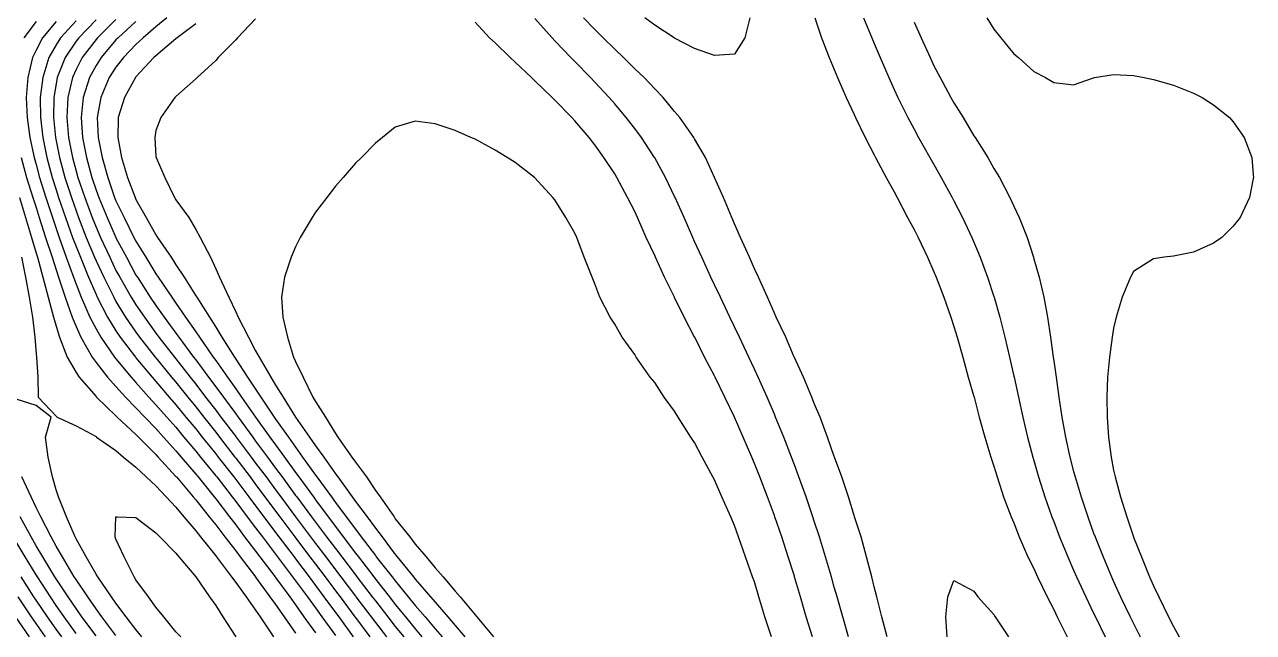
# Model space of a CAD drawing. Header units: inches. Extents: x -3765 to -2207, y 6717241 to 6718976.
# Drawn here: x -2640.3 to -2409.5, y 6718394.2 to 6718508.3 of the extents above; entities that cross this region are included whole.
import ezdxf

# ---------------------------------------------------------------- set-up
doc = ezdxf.new("R2010")
doc.units = ezdxf.units.IN
doc.header["$MEASUREMENT"] = 0

msp = doc.modelspace()

# ---------------------------------------------------------------- linework, layer by layer
for points in [[(-2638.14, 6718508.89), (-2640.44, 6718505.87)], [(-2634.39, 6718508.89), (-2636.93, 6718505.87), (-2638.14, 6718503.52), (-2638.8, 6718502.13), (-2639.71, 6718498.38), (-2640, 6718494.63), (-2639.84, 6718490.88), (-2639.31, 6718487.13), (-2638.5, 6718483.39), (-2638.14, 6718482.06), (-2637.49, 6718479.64), (-2636.33, 6718475.89), (-2635.09, 6718472.14), (-2634.39, 6718470.07), (-2633.81, 6718468.39), (-2632.49, 6718464.65), (-2631.11, 6718460.9), (-2630.64, 6718459.63), (-2629.66, 6718457.15), (-2628.03, 6718453.4), (-2626.89, 6718451.21), (-2626, 6718449.65), (-2623.4, 6718445.9), (-2623.15, 6718445.59), (-2620.31, 6718442.16), (-2619.4, 6718441.16), (-2616.97, 6718438.41), (-2615.65, 6718436.99), (-2613.62, 6718434.66), (-2611.9, 6718432.74), (-2610.38, 6718430.91), (-2608.15, 6718428.29), (-2607.25, 6718427.16), (-2604.41, 6718423.66), (-2604.22, 6718423.42), (-2601.32, 6718419.67), (-2600.66, 6718418.82), (-2598.48, 6718415.92), (-2596.91, 6718413.86), (-2595.65, 6718412.17), (-2593.16, 6718408.91), (-2592.79, 6718408.42), (-2589.97, 6718404.68), (-2589.41, 6718403.93), (-2587.2, 6718400.93), (-2585.67, 6718398.83), (-2584.47, 6718397.18), (-2581.92, 6718393.65)], [(-2630.64, 6718509.06), (-2633.54, 6718505.87), (-2634.39, 6718504.55), (-2635.77, 6718502.13), (-2636.92, 6718498.38), (-2637.39, 6718494.63), (-2637.35, 6718490.88), (-2636.9, 6718487.13), (-2636.13, 6718483.39), (-2635.12, 6718479.64), (-2634.39, 6718477.31), (-2633.94, 6718475.89), (-2632.65, 6718472.14), (-2631.29, 6718468.39), (-2630.64, 6718466.66), (-2629.84, 6718464.65), (-2628.32, 6718460.9), (-2626.89, 6718457.64), (-2626.66, 6718457.15), (-2624.72, 6718453.4), (-2623.15, 6718450.83), (-2622.35, 6718449.65), (-2619.48, 6718445.9), (-2619.4, 6718445.81), (-2616.36, 6718442.16), (-2615.65, 6718441.36), (-2613.16, 6718438.41), (-2611.9, 6718436.97), (-2610, 6718434.66), (-2608.15, 6718432.45), (-2606.93, 6718430.91), (-2604.41, 6718427.78), (-2603.93, 6718427.16), (-2601.02, 6718423.42), (-2600.66, 6718422.96), (-2598.18, 6718419.67), (-2596.91, 6718418), (-2595.36, 6718415.92), (-2593.16, 6718413), (-2592.54, 6718412.17), (-2589.7, 6718408.42), (-2589.41, 6718408.05), (-2586.87, 6718404.68), (-2585.67, 6718403.06), (-2584.08, 6718400.93), (-2581.92, 6718398), (-2581.31, 6718397.18), (-2578.57, 6718393.43)], [(-2626.89, 6718509.25), (-2630.15, 6718505.87), (-2630.64, 6718505.22), (-2632.7, 6718502.13), (-2634.17, 6718498.38), (-2634.39, 6718497.22), (-2634.83, 6718494.63), (-2634.91, 6718490.88), (-2634.52, 6718487.13), (-2634.39, 6718486.5), (-2633.76, 6718483.39), (-2632.73, 6718479.64), (-2631.53, 6718475.89), (-2630.64, 6718473.35), (-2630.19, 6718472.14), (-2628.72, 6718468.39), (-2627.18, 6718464.65), (-2626.89, 6718463.98), (-2625.46, 6718460.9), (-2623.58, 6718457.15), (-2623.15, 6718456.35), (-2621.34, 6718453.4), (-2619.4, 6718450.59), (-2618.71, 6718449.65), (-2615.76, 6718445.9), (-2615.65, 6718445.77), (-2612.71, 6718442.16), (-2611.9, 6718441.2), (-2609.66, 6718438.41), (-2608.15, 6718436.58), (-2606.65, 6718434.66), (-2604.41, 6718431.84), (-2603.7, 6718430.91), (-2600.81, 6718427.16), (-2600.66, 6718426.97), (-2597.97, 6718423.42), (-2596.91, 6718422.02), (-2595.16, 6718419.67), (-2593.16, 6718416.99), (-2592.37, 6718415.92), (-2589.55, 6718412.17), (-2589.41, 6718411.99), (-2586.71, 6718408.42), (-2585.67, 6718407.05), (-2583.87, 6718404.68), (-2581.92, 6718402.07), (-2581.06, 6718400.93), (-2578.27, 6718397.18), (-2578.17, 6718397.05), (-2575.46, 6718393.43)], [(-2623.15, 6718509.28), (-2626.62, 6718505.87), (-2626.89, 6718505.56), (-2629.49, 6718502.13), (-2630.64, 6718499.89), (-2631.3, 6718498.38), (-2632.17, 6718494.63), (-2632.37, 6718490.88), (-2632.04, 6718487.13), (-2631.32, 6718483.39), (-2630.64, 6718480.85), (-2630.29, 6718479.64), (-2629.02, 6718475.89), (-2627.63, 6718472.14), (-2626.89, 6718470.3), (-2626.04, 6718468.39), (-2624.33, 6718464.65), (-2623.15, 6718462.17), (-2622.45, 6718460.9), (-2620.3, 6718457.15), (-2619.4, 6718455.71), (-2617.82, 6718453.4), (-2615.65, 6718450.44), (-2615.07, 6718449.65), (-2612.15, 6718445.9), (-2611.9, 6718445.6), (-2609.22, 6718442.16), (-2608.15, 6718440.82), (-2606.31, 6718438.41), (-2604.41, 6718435.97), (-2603.42, 6718434.66), (-2600.66, 6718431.02), (-2600.58, 6718430.91), (-2597.76, 6718427.16), (-2596.91, 6718426.03), (-2594.96, 6718423.42), (-2593.16, 6718420.99), (-2592.19, 6718419.67), (-2589.42, 6718415.92), (-2589.41, 6718415.91), (-2586.59, 6718412.17), (-2585.67, 6718410.95), (-2583.74, 6718408.42), (-2581.92, 6718406.01), (-2580.9, 6718404.68), (-2578.17, 6718401.06), (-2578.07, 6718400.93), (-2575.22, 6718397.18), (-2574.42, 6718396.11), (-2572.33, 6718393.43)], [(-2619.4, 6718508.94), (-2622.75, 6718505.87), (-2623.15, 6718505.46), (-2625.95, 6718502.13), (-2626.89, 6718500.67), (-2628.12, 6718498.38), (-2629.3, 6718494.63), (-2629.68, 6718490.88), (-2629.41, 6718487.13), (-2628.69, 6718483.39), (-2627.67, 6718479.64), (-2626.89, 6718477.27), (-2626.38, 6718475.89), (-2624.83, 6718472.14), (-2623.19, 6718468.39), (-2623.15, 6718468.3), (-2621.2, 6718464.65), (-2619.4, 6718461.32), (-2619.13, 6718460.9), (-2616.7, 6718457.15), (-2615.65, 6718455.6), (-2614.09, 6718453.4), (-2611.9, 6718450.41), (-2611.35, 6718449.65), (-2608.56, 6718445.9), (-2608.15, 6718445.38), (-2605.77, 6718442.16), (-2604.41, 6718440.36), (-2602.98, 6718438.41), (-2600.66, 6718435.27), (-2600.21, 6718434.66), (-2597.46, 6718430.91), (-2596.91, 6718430.17), (-2594.69, 6718427.16), (-2593.16, 6718425.08), (-2591.93, 6718423.42), (-2589.41, 6718419.96), (-2589.19, 6718419.67), (-2586.42, 6718415.92), (-2585.67, 6718414.92), (-2583.58, 6718412.17), (-2581.92, 6718409.97), (-2580.73, 6718408.42), (-2578.17, 6718405.04), (-2577.89, 6718404.68), (-2575.01, 6718400.93), (-2574.42, 6718400.15), (-2572.09, 6718397.18), (-2570.67, 6718395.36), (-2569.1, 6718393.43)], [(-2613.59, 6718509.62), (-2615.65, 6718507.93), (-2618.07, 6718505.87), (-2619.4, 6718504.61), (-2621.75, 6718502.13), (-2623.15, 6718500.33), (-2624.4, 6718498.38), (-2626.01, 6718494.63), (-2626.69, 6718490.88), (-2626.52, 6718487.13), (-2625.77, 6718483.39), (-2624.69, 6718479.64), (-2623.4, 6718475.89), (-2623.15, 6718475.27), (-2621.63, 6718472.14), (-2619.78, 6718468.39), (-2619.4, 6718467.66), (-2617.54, 6718464.65), (-2615.65, 6718461.54), (-2615.21, 6718460.9), (-2612.66, 6718457.15), (-2611.9, 6718456.05), (-2610.07, 6718453.4), (-2608.15, 6718450.65), (-2607.48, 6718449.65), (-2604.87, 6718445.9), (-2604.41, 6718445.27), (-2602.22, 6718442.16), (-2600.66, 6718439.96), (-2599.57, 6718438.41), (-2596.94, 6718434.66), (-2596.91, 6718434.62), (-2594.24, 6718430.91), (-2593.16, 6718429.43), (-2591.51, 6718427.16), (-2589.41, 6718424.25), (-2588.8, 6718423.42), (-2586.07, 6718419.67), (-2585.67, 6718419.12), (-2583.28, 6718415.92), (-2581.92, 6718414.1), (-2580.45, 6718412.17), (-2578.17, 6718409.14), (-2577.61, 6718408.42), (-2574.73, 6718404.68), (-2574.42, 6718404.27), (-2571.78, 6718400.93), (-2570.67, 6718399.5), (-2568.77, 6718397.18), (-2566.92, 6718394.91), (-2565.66, 6718393.43)], [(-2596.91, 6718509.44), (-2600.32, 6718505.87), (-2600.66, 6718505.47), (-2603.94, 6718502.13), (-2604.41, 6718501.6), (-2607.92, 6718498.38), (-2608.15, 6718498.14), (-2611.9, 6718494.81), (-2612.08, 6718494.63), (-2614.73, 6718490.88), (-2615.65, 6718488.44), (-2615.87, 6718487.13), (-2615.65, 6718483.58), (-2615.63, 6718483.39), (-2613.97, 6718479.64), (-2612.14, 6718475.89), (-2611.9, 6718475.47), (-2609.47, 6718472.14), (-2608.15, 6718469.86), (-2607.34, 6718468.39), (-2605.41, 6718464.65), (-2604.41, 6718462.5), (-2603.68, 6718460.9), (-2601.93, 6718457.15), (-2600.66, 6718454.39), (-2600.2, 6718453.4), (-2598.26, 6718449.65), (-2596.91, 6718447.12), (-2596.25, 6718445.9), (-2594.06, 6718442.16), (-2593.16, 6718440.68), (-2591.74, 6718438.41), (-2589.41, 6718434.67), (-2589.4, 6718434.66), (-2586.78, 6718430.91), (-2585.67, 6718429.29), (-2584.12, 6718427.16), (-2581.92, 6718424.02), (-2581.47, 6718423.42), (-2578.76, 6718419.67), (-2578.17, 6718418.84), (-2575.98, 6718415.92), (-2574.42, 6718413.79), (-2573.17, 6718412.17), (-2570.67, 6718408.87), (-2570.31, 6718408.42), (-2567.27, 6718404.68), (-2566.92, 6718404.25), (-2564.04, 6718400.93), (-2563.18, 6718399.9), (-2560.8, 6718397.18), (-2559.43, 6718395.55), (-2557.6, 6718393.43)], [(-2485.55, 6718393.43), (-2486.62, 6718397.18), (-2487.68, 6718400.93), (-2488.22, 6718402.77), (-2488.75, 6718404.68), (-2489.83, 6718408.42), (-2490.98, 6718412.17), (-2491.96, 6718415.15), (-2492.22, 6718415.92), (-2493.5, 6718419.67), (-2494.86, 6718423.42), (-2495.71, 6718425.67), (-2496.27, 6718427.16), (-2497.7, 6718430.91), (-2499.23, 6718434.66), (-2499.46, 6718435.19), (-2500.83, 6718438.41), (-2502.51, 6718442.16), (-2503.21, 6718443.67), (-2504.25, 6718445.9), (-2506.02, 6718449.65), (-2506.96, 6718451.6), (-2507.83, 6718453.4), (-2509.6, 6718457.15), (-2510.7, 6718459.48), (-2511.37, 6718460.9), (-2513.1, 6718464.65), (-2514.45, 6718467.63), (-2514.8, 6718468.39), (-2516.44, 6718472.14), (-2518.1, 6718475.89), (-2518.2, 6718476.09), (-2519.91, 6718479.64), (-2521.95, 6718483.32), (-2521.98, 6718483.39), (-2524.44, 6718487.13), (-2525.7, 6718488.8), (-2527.29, 6718490.88), (-2529.44, 6718493.43), (-2530.49, 6718494.63), (-2533.19, 6718497.53), (-2534, 6718498.38), (-2536.94, 6718501.39), (-2537.67, 6718502.13), (-2540.69, 6718505.31), (-2541.22, 6718505.87), (-2544.44, 6718509.49)], [(-2478.26, 6718393.43), (-2479.25, 6718397.18), (-2480.22, 6718400.93), (-2480.72, 6718402.79), (-2481.18, 6718404.68), (-2482.13, 6718408.42), (-2483.18, 6718412.17), (-2484.38, 6718415.92), (-2484.47, 6718416.19), (-2485.51, 6718419.67), (-2486.77, 6718423.42), (-2488.18, 6718427.16), (-2488.22, 6718427.26), (-2489.46, 6718430.91), (-2490.89, 6718434.66), (-2491.96, 6718437.19), (-2492.44, 6718438.41), (-2493.99, 6718442.16), (-2495.71, 6718445.87), (-2495.73, 6718445.9), (-2497.34, 6718449.65), (-2499.1, 6718453.4), (-2499.46, 6718454.17), (-2500.76, 6718457.15), (-2502.46, 6718460.9), (-2503.21, 6718462.49), (-2504.15, 6718464.65), (-2505.8, 6718468.39), (-2506.96, 6718470.94), (-2507.46, 6718472.14), (-2509.01, 6718475.89), (-2510.7, 6718479.64), (-2510.7, 6718479.65), (-2512.42, 6718483.39), (-2514.45, 6718486.89), (-2514.59, 6718487.13), (-2517.22, 6718490.88), (-2518.2, 6718492.03), (-2520.37, 6718494.63), (-2521.95, 6718496.25), (-2523.95, 6718498.38), (-2525.7, 6718500.04), (-2527.78, 6718502.13), (-2529.44, 6718503.69), (-2531.64, 6718505.87), (-2533.19, 6718507.4), (-2535.32, 6718509.62)], [(-2504.1, 6718509.62), (-2505.02, 6718505.87), (-2506.96, 6718502.77), (-2510.7, 6718502.52), (-2514.45, 6718503.87), (-2518.2, 6718505.81), (-2518.29, 6718505.87), (-2521.95, 6718508.23), (-2523.77, 6718509.62)], [(-2491.87, 6718509.62), (-2490.6, 6718505.87), (-2489.16, 6718502.13), (-2488.22, 6718499.93), (-2487.6, 6718498.38), (-2486, 6718494.63), (-2484.47, 6718491.43), (-2484.22, 6718490.88), (-2482.43, 6718487.13), (-2480.72, 6718483.89), (-2480.46, 6718483.39), (-2478.48, 6718479.64), (-2476.97, 6718476.92), (-2476.42, 6718475.89), (-2474.44, 6718472.14), (-2473.22, 6718469.88), (-2472.48, 6718468.39), (-2470.69, 6718464.65), (-2469.48, 6718461.95), (-2469.04, 6718460.9), (-2467.64, 6718457.15), (-2466.3, 6718453.4), (-2465.73, 6718451.68), (-2465.13, 6718449.65), (-2464.08, 6718445.9), (-2463.03, 6718442.16), (-2461.98, 6718438.53), (-2461.95, 6718438.41), (-2460.98, 6718434.66), (-2459.95, 6718430.91), (-2458.81, 6718427.16), (-2458.23, 6718425.47), (-2457.63, 6718423.42), (-2456.4, 6718419.67), (-2454.97, 6718415.92), (-2454.48, 6718414.82), (-2453.46, 6718412.17), (-2451.82, 6718408.42), (-2450.73, 6718406.24), (-2450.04, 6718404.68), (-2448.24, 6718400.93), (-2446.99, 6718398.56), (-2446.33, 6718397.18), (-2444.43, 6718393.43)], [(-2482.7, 6718509.62), (-2481.17, 6718505.87), (-2480.72, 6718504.8), (-2479.6, 6718502.13), (-2477.99, 6718498.38), (-2476.97, 6718496.13), (-2476.28, 6718494.63), (-2474.41, 6718490.88), (-2473.22, 6718488.69), (-2472.36, 6718487.13), (-2470.23, 6718483.39), (-2469.48, 6718482.04), (-2468.1, 6718479.64), (-2466.05, 6718475.89), (-2465.73, 6718475.27), (-2464.12, 6718472.14), (-2462.37, 6718468.39), (-2461.98, 6718467.48), (-2460.79, 6718464.65), (-2459.4, 6718460.9), (-2458.23, 6718457.3), (-2458.18, 6718457.15), (-2457.12, 6718453.4), (-2456.17, 6718449.65), (-2455.29, 6718445.9), (-2454.48, 6718442.34), (-2454.44, 6718442.16), (-2453.63, 6718438.41), (-2452.81, 6718434.66), (-2451.93, 6718430.91), (-2450.92, 6718427.16), (-2450.73, 6718426.54), (-2449.85, 6718423.42), (-2448.67, 6718419.67), (-2447.33, 6718415.92), (-2446.99, 6718415.05), (-2445.9, 6718412.17), (-2444.36, 6718408.42), (-2443.24, 6718405.94), (-2442.69, 6718404.68), (-2440.98, 6718400.93), (-2439.49, 6718397.88), (-2439.16, 6718397.18), (-2437.31, 6718393.43)], [(-2459.57, 6718509.62), (-2458.23, 6718507.47), (-2456.91, 6718505.87), (-2454.48, 6718502.87), (-2453.61, 6718502.13), (-2450.73, 6718499.53), (-2448.53, 6718498.38), (-2446.99, 6718497.44), (-2443.24, 6718497.04), (-2439.49, 6718498.34), (-2439.34, 6718498.38), (-2435.74, 6718498.96), (-2431.99, 6718498.75), (-2430, 6718498.38), (-2428.25, 6718498.04), (-2424.5, 6718496.93), (-2420.75, 6718495.45), (-2419.12, 6718494.63), (-2417, 6718493.29), (-2413.96, 6718490.88), (-2413.25, 6718490.06), (-2411.18, 6718487.13), (-2409.79, 6718483.39), (-2409.51, 6718480.13), (-2409.47, 6718479.64), (-2409.51, 6718479.42), (-2410.19, 6718475.89), (-2411.96, 6718472.14), (-2413.25, 6718470.47), (-2415.42, 6718468.39), (-2417, 6718467.31), (-2420.75, 6718465.64), (-2424.5, 6718464.87), (-2426.21, 6718464.65), (-2428.25, 6718464.38), (-2431.99, 6718461.98), (-2432.56, 6718460.9), (-2434.1, 6718457.15), (-2435.23, 6718453.4), (-2435.74, 6718451.35), (-2436.02, 6718449.65), (-2436.52, 6718445.9), (-2436.86, 6718442.16), (-2437.01, 6718438.41), (-2436.96, 6718434.66), (-2436.7, 6718430.91), (-2436.22, 6718427.16), (-2435.74, 6718424.73), (-2435.45, 6718423.42), (-2434.41, 6718419.67), (-2433.25, 6718415.92), (-2432.02, 6718412.17), (-2431.99, 6718412.12), (-2430.51, 6718408.42), (-2428.98, 6718404.68), (-2428.25, 6718403.01), (-2427.23, 6718400.93), (-2425.4, 6718397.18), (-2424.5, 6718395.37), (-2423.41, 6718393.43)], [(-2608.15, 6718508.49), (-2611.63, 6718505.87), (-2611.9, 6718505.65), (-2615.65, 6718502.49), (-2616.03, 6718502.13), (-2619.4, 6718498.51), (-2619.5, 6718498.38), (-2621.56, 6718494.63), (-2622.72, 6718490.88), (-2622.82, 6718487.13), (-2622.1, 6718483.39), (-2620.96, 6718479.64), (-2619.57, 6718475.89), (-2619.4, 6718475.5), (-2617.46, 6718472.14), (-2615.65, 6718468.87), (-2615.32, 6718468.39), (-2612.81, 6718464.65), (-2611.9, 6718463.23), (-2610.31, 6718460.9), (-2608.15, 6718457.44), (-2607.98, 6718457.15), (-2605.6, 6718453.4), (-2604.41, 6718451.51), (-2603.25, 6718449.65), (-2600.9, 6718445.9), (-2600.66, 6718445.54), (-2598.42, 6718442.16), (-2596.91, 6718439.88), (-2595.93, 6718438.41), (-2593.41, 6718434.66), (-2593.16, 6718434.3), (-2590.76, 6718430.91), (-2589.41, 6718429), (-2588.08, 6718427.16), (-2585.67, 6718423.75), (-2585.42, 6718423.42), (-2582.66, 6718419.67), (-2581.92, 6718418.64), (-2579.88, 6718415.92), (-2578.17, 6718413.6), (-2577.07, 6718412.17), (-2574.42, 6718408.66), (-2574.24, 6718408.42), (-2571.28, 6718404.68), (-2570.67, 6718403.9), (-2568.23, 6718400.93), (-2566.92, 6718399.31), (-2565.09, 6718397.18), (-2563.18, 6718394.92), (-2561.89, 6718393.43)], [(-2492.33, 6718393.43), (-2493.49, 6718397.18), (-2494.58, 6718400.93), (-2495.67, 6718404.68), (-2495.71, 6718404.83), (-2496.85, 6718408.42), (-2498.08, 6718412.17), (-2499.36, 6718415.92), (-2499.46, 6718416.2), (-2500.76, 6718419.67), (-2502.2, 6718423.42), (-2503.21, 6718425.98), (-2503.71, 6718427.16), (-2505.33, 6718430.91), (-2506.96, 6718434.65), (-2506.96, 6718434.66), (-2508.78, 6718438.41), (-2510.59, 6718442.16), (-2510.7, 6718442.4), (-2512.56, 6718445.9), (-2514.43, 6718449.65), (-2514.45, 6718449.69), (-2516.42, 6718453.4), (-2518.2, 6718457.08), (-2518.24, 6718457.15), (-2520.1, 6718460.9), (-2521.8, 6718464.65), (-2521.95, 6718464.98), (-2523.54, 6718468.39), (-2525.19, 6718472.14), (-2525.7, 6718473.23), (-2527.04, 6718475.89), (-2529.05, 6718479.64), (-2529.44, 6718480.29), (-2531.47, 6718483.39), (-2533.19, 6718485.78), (-2534.27, 6718487.13), (-2536.94, 6718490.27), (-2537.52, 6718490.88), (-2540.69, 6718494.15), (-2541.19, 6718494.63), (-2544.44, 6718497.77), (-2545.12, 6718498.38), (-2548.18, 6718501.3), (-2549.11, 6718502.13), (-2551.93, 6718504.88), (-2552.99, 6718505.87), (-2555.68, 6718508.76)], [(-2473.22, 6718508.77), (-2471.9, 6718505.87), (-2470.2, 6718502.13), (-2469.48, 6718500.57), (-2468.32, 6718498.38), (-2466.29, 6718494.63), (-2465.73, 6718493.63), (-2464.02, 6718490.88), (-2461.98, 6718487.47), (-2461.76, 6718487.13), (-2459.39, 6718483.39), (-2458.23, 6718481.34), (-2457.19, 6718479.64), (-2455.22, 6718475.89), (-2454.48, 6718474.27), (-2453.46, 6718472.14), (-2451.98, 6718468.39), (-2450.8, 6718464.65), (-2450.73, 6718464.39), (-2449.72, 6718460.9), (-2448.87, 6718457.15), (-2448.17, 6718453.4), (-2447.6, 6718449.65), (-2447.08, 6718445.9), (-2446.99, 6718445.25), (-2446.55, 6718442.16), (-2446.01, 6718438.41), (-2445.43, 6718434.66), (-2444.75, 6718430.91), (-2443.93, 6718427.16), (-2443.24, 6718424.46), (-2442.96, 6718423.42), (-2441.84, 6718419.67), (-2440.6, 6718415.92), (-2439.49, 6718412.9), (-2439.22, 6718412.17), (-2437.71, 6718408.42), (-2436.13, 6718404.68), (-2435.74, 6718403.83), (-2434.41, 6718400.93), (-2432.64, 6718397.18), (-2431.99, 6718395.89), (-2430.73, 6718393.43)], [(-2500.02, 6718393.43), (-2501.24, 6718397.18), (-2502.37, 6718400.93), (-2503.21, 6718403.71), (-2503.55, 6718404.68), (-2504.88, 6718408.42), (-2506.19, 6718412.17), (-2506.96, 6718414.3), (-2507.66, 6718415.92), (-2509.32, 6718419.67), (-2510.7, 6718422.86), (-2511.01, 6718423.42), (-2513.05, 6718427.16), (-2514.45, 6718429.87), (-2515.17, 6718430.91), (-2517.54, 6718434.66), (-2518.2, 6718435.79), (-2520.18, 6718438.41), (-2521.95, 6718441.15), (-2522.79, 6718442.16), (-2525.4, 6718445.9), (-2525.7, 6718446.41), (-2528.06, 6718449.65), (-2529.44, 6718452.11), (-2530.29, 6718453.4), (-2532.24, 6718457.15), (-2533.19, 6718459.66), (-2533.72, 6718460.9), (-2535.17, 6718464.65), (-2536.57, 6718468.39), (-2536.94, 6718469.2), (-2538.63, 6718472.14), (-2540.69, 6718475.42), (-2541.07, 6718475.89), (-2544.44, 6718479.57), (-2544.51, 6718479.64), (-2548.18, 6718482.45), (-2549.64, 6718483.39), (-2551.93, 6718484.77), (-2555.68, 6718486.8), (-2556.46, 6718487.13), (-2559.43, 6718488.44), (-2563.18, 6718489.7), (-2566.92, 6718490.19), (-2570.67, 6718489.07), (-2573.09, 6718487.13), (-2574.42, 6718486.1), (-2577.04, 6718483.39), (-2578.17, 6718482.32), (-2580.44, 6718479.64), (-2581.92, 6718478.03), (-2583.52, 6718475.89), (-2585.67, 6718473.13), (-2586.29, 6718472.14), (-2588.52, 6718468.39), (-2589.41, 6718466.63), (-2590.24, 6718464.65), (-2591.46, 6718460.9), (-2592.03, 6718457.15), (-2591.78, 6718453.4), (-2590.94, 6718449.65), (-2589.77, 6718445.9), (-2589.41, 6718445.07), (-2588.01, 6718442.16), (-2586.14, 6718438.41), (-2585.67, 6718437.57), (-2583.78, 6718434.66), (-2581.92, 6718431.58), (-2581.45, 6718430.91), (-2578.82, 6718427.16), (-2578.17, 6718426.2), (-2576.1, 6718423.42), (-2574.42, 6718420.89), (-2573.51, 6718419.67), (-2570.92, 6718415.92), (-2570.67, 6718415.57), (-2567.97, 6718412.17), (-2566.92, 6718410.81), (-2564.89, 6718408.42), (-2563.18, 6718406.37), (-2561.7, 6718404.68), (-2559.43, 6718401.99), (-2558.5, 6718400.93), (-2555.68, 6718397.54), (-2555.37, 6718397.18), (-2552.2, 6718393.43)], [(-2640.94, 6718483.39), (-2639.93, 6718479.64), (-2638.76, 6718475.89), (-2638.14, 6718473.98), (-2637.55, 6718472.14), (-2636.37, 6718468.39), (-2635.16, 6718464.65), (-2634.39, 6718462.28), (-2633.93, 6718460.9), (-2632.7, 6718457.15), (-2631.36, 6718453.4), (-2630.64, 6718451.66), (-2629.75, 6718449.65), (-2627.61, 6718445.9), (-2626.89, 6718444.91), (-2624.77, 6718442.16), (-2623.15, 6718440.39), (-2621.35, 6718438.41), (-2619.4, 6718436.43), (-2617.75, 6718434.66), (-2615.65, 6718432.49), (-2614.25, 6718430.91), (-2611.9, 6718428.33), (-2610.92, 6718427.16), (-2608.15, 6718423.93), (-2607.74, 6718423.42), (-2604.72, 6718419.67), (-2604.41, 6718419.29), (-2601.83, 6718415.92), (-2600.66, 6718414.41), (-2598.98, 6718412.17), (-2596.91, 6718409.48), (-2596.12, 6718408.42), (-2593.26, 6718404.68), (-2593.16, 6718404.54), (-2590.52, 6718400.93), (-2589.41, 6718399.41), (-2587.83, 6718397.18), (-2585.67, 6718394.14)], [(-2641.3, 6718475.89), (-2640.15, 6718472.14), (-2639.01, 6718468.39), (-2638.14, 6718465.45), (-2637.91, 6718464.65), (-2636.9, 6718460.9), (-2635.9, 6718457.15), (-2634.87, 6718453.4), (-2634.39, 6718451.75), (-2633.75, 6718449.65), (-2632.31, 6718445.9), (-2630.64, 6718443.04), (-2630.08, 6718442.16), (-2626.89, 6718438.5), (-2626.81, 6718438.41), (-2623.15, 6718434.91), (-2622.9, 6718434.66), (-2619.4, 6718431.38), (-2618.94, 6718430.91), (-2615.65, 6718427.61), (-2615.25, 6718427.16), (-2611.9, 6718423.53), (-2611.8, 6718423.42), (-2608.64, 6718419.67), (-2608.15, 6718419.11), (-2605.63, 6718415.92), (-2604.41, 6718414.41), (-2602.72, 6718412.17), (-2600.66, 6718409.54), (-2599.82, 6718408.42), (-2596.94, 6718404.68), (-2596.91, 6718404.63), (-2594.23, 6718400.93), (-2593.16, 6718399.46), (-2591.56, 6718397.18), (-2589.41, 6718394.11)], [(-2640.92, 6718464.65), (-2640.12, 6718460.9), (-2639.43, 6718457.15), (-2638.85, 6718453.4), (-2638.4, 6718449.65), (-2638.14, 6718446.53), (-2638.08, 6718445.9), (-2637.86, 6718442.16), (-2637.75, 6718438.41), (-2634.39, 6718434.85), (-2634.17, 6718434.66), (-2630.64, 6718433.02), (-2626.89, 6718431), (-2626.78, 6718430.91), (-2623.15, 6718428.38), (-2621.71, 6718427.16), (-2619.4, 6718425.29), (-2617.46, 6718423.42), (-2615.65, 6718421.73), (-2613.75, 6718419.67), (-2611.9, 6718417.73), (-2610.38, 6718415.92), (-2608.15, 6718413.33), (-2607.25, 6718412.17), (-2604.41, 6718408.64), (-2604.25, 6718408.42), (-2601.46, 6718404.68), (-2600.66, 6718403.64), (-2598.72, 6718400.93), (-2596.91, 6718398.45), (-2596.04, 6718397.18), (-2593.53, 6718393.43)], [(-2618.31, 6718393.43), (-2619.4, 6718394.77), (-2621.21, 6718397.18), (-2623.15, 6718399.71), (-2624, 6718400.93), (-2626.56, 6718404.68), (-2626.89, 6718405.2), (-2628.73, 6718408.42), (-2630.64, 6718411.82), (-2630.82, 6718412.17), (-2632.43, 6718415.92), (-2633.96, 6718419.67), (-2634.39, 6718421.01), (-2635.09, 6718423.42), (-2635.89, 6718427.16), (-2636.39, 6718430.91), (-2635.32, 6718434.66), (-2638.14, 6718436.83), (-2641.89, 6718438)], [(-2623.15, 6718393.65), (-2625.78, 6718397.18), (-2626.89, 6718398.68), (-2628.45, 6718400.93), (-2630.64, 6718404.15), (-2630.98, 6718404.68), (-2633.21, 6718408.42), (-2634.39, 6718410.45), (-2635.34, 6718412.17), (-2637.28, 6718415.92), (-2638.14, 6718417.68), (-2639.07, 6718419.67), (-2640.81, 6718423.42)], [(-2626.89, 6718393.58), (-2629.54, 6718397.18), (-2630.64, 6718398.71), (-2632.15, 6718400.93), (-2634.39, 6718404.29), (-2634.64, 6718404.68), (-2636.9, 6718408.42), (-2638.14, 6718410.51), (-2639.09, 6718412.17), (-2641.15, 6718415.92)], [(-2610.95, 6718393.43), (-2611.9, 6718394.38), (-2614.14, 6718397.18), (-2615.65, 6718398.97), (-2617.02, 6718400.93), (-2619.4, 6718404.12), (-2619.75, 6718404.68), (-2621.62, 6718408.42), (-2623.15, 6718411.78), (-2623.29, 6718412.17), (-2623.15, 6718415.92), (-2623.15, 6718415.93), (-2622.84, 6718415.92), (-2619.4, 6718415.79), (-2615.65, 6718412.95), (-2614.91, 6718412.17), (-2611.9, 6718409.1), (-2611.36, 6718408.42), (-2608.15, 6718404.68), (-2608.15, 6718404.68), (-2605.6, 6718400.93), (-2604.41, 6718399.32), (-2603.08, 6718397.18), (-2600.66, 6718393.44)], [(-2630.64, 6718394.06), (-2632.89, 6718397.18), (-2634.39, 6718399.33), (-2635.47, 6718400.93), (-2637.91, 6718404.68), (-2638.14, 6718405.03), (-2640.21, 6718408.42), (-2641.89, 6718411.22)], [(-2633.34, 6718393.43), (-2634.39, 6718394.87), (-2636.01, 6718397.18), (-2638.14, 6718400.29), (-2638.56, 6718400.93), (-2640.97, 6718404.68)], [(-2467.03, 6718393.43), (-2467.23, 6718397.18), (-2466.89, 6718400.93), (-2465.73, 6718403.96), (-2461.98, 6718402.01), (-2461.25, 6718400.93), (-2458.23, 6718397.63), (-2457.97, 6718397.18), (-2455.48, 6718393.43)], [(-2636.4, 6718393.43), (-2638.14, 6718395.89), (-2639.03, 6718397.18), (-2641.53, 6718400.93)], [(-2639.42, 6718393.43), (-2641.89, 6718397.02)]]:
    msp.add_lwpolyline(points)

doc.saveas('drawing.dxf')
